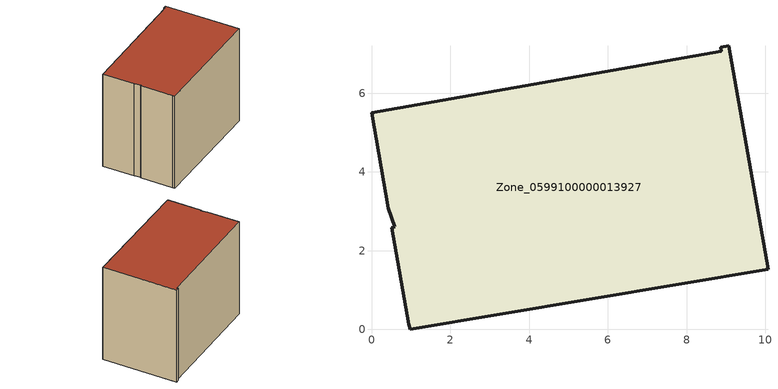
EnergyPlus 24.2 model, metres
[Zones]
Zone_0599100000013927
 floor ground (C_G): 0.59,2.6 0.43,3.07 0,5.5 8.88,7.07 8.86,7.17 9.07,7.21 10.06,1.52 0.98,0 0.95,0.13 0.52,2.59 z0
 wall outside (C_F): 10.06,1.52 9.07,7.21 8.86,7.17 8.88,7.07 0,5.5 0.43,3.07 0.59,2.6 0.52,2.59 0.95,0.13 0.98,0 10.06,1.52 z0:7.67
 roof outside (C_R): 0.43,3.07 0.59,2.6 0.52,2.59 0.95,0.13 0.98,0 10.06,1.52 9.07,7.21 8.86,7.17 8.88,7.07 0,5.5 z7.67
[BUILDING]
Pand.0599100000013927: North Axis=0; Terrain=City; Loads Convergence Tolerance Value=0.04; Temperature Convergence Tolerance Value=0.4; Solar Distribution=FullExterior; Maximum Number of Warmup Days=25; Minimum Number of Warmup Days=1
[Site:Location]
Rotterdam.The.Hague.AP_ZH_NLD Design_Conditions: Latitude=51.96; Longitude=4.45; Time Zone=1; Elevation=-4.5
[SITE:GROUNDTEMPERATURE:BUILDINGSURFACE]
18, 18, 18, 18, 18, 18, 18, 18, 18, 18, 18, 18
[MATERIAL] Thermal Absorptance=0.9; Solar Absorptance=0.7; Visible Absorptance=0.7
Name | Roughness | Thickness | Conductivity | Density | Specific Heat
G.TC.1946 | MediumSmooth | 0.15 | 1 | 540 | 1210
F.TC.1946 | Rough | 0.3 | 0.857143 | 1920 | 840
R.TC.1946 | MediumRough | 0.2 | 0.909091 | 1500 | 1000
[CONSTRUCTION]
C_G: G.TC.1946
C_F: F.TC.1946
C_R: R.TC.1946
[ZONE]
Zone_0599100000013927: Type=1; Multiplier=1; Ceiling Height=Autocalculate; Volume=Autocalculate; Floor Area=autocalculate; Part of Total Floor Area=Yes
[ZONEINFILTRATION:DESIGNFLOWRATE]
Infil_Zone_0599100000013927: Zone or ZoneList or Space or SpaceList=Zone_0599100000013927; Schedule=AlwaysOn; Design Flow Rate Calculation Method=Flow/Area; Flow Rate per Floor Area=0.003; Constant Term Coefficient=1; Temperature Term Coefficient=0; Velocity Term Coefficient=0; Velocity Squared Term Coefficient=0
[HVACTEMPLATE:ZONE:IDEALLOADSAIRSYSTEM]
Zone_0599100000013927: Maximum Heating Supply Air Temperature=50; Minimum Cooling Supply Air Temperature=13; Maximum Heating Supply Air Humidity Ratio=0.0156; Minimum Cooling Supply Air Humidity Ratio=0.0077; Heating Limit=NoLimit; Cooling Limit=NoLimit; Dehumidification Control Type=ConstantSensibleHeatRatio; Cooling Sensible Heat Ratio=0.7; Dehumidification Setpoint=60; Humidification Control Type=None; Humidification Setpoint=30; Outdoor Air Method=None; Outdoor Air Flow Rate per Person=0.00944; Outdoor Air Flow Rate per Zone Floor Area=0; Outdoor Air Flow Rate per Zone=0; Demand Controlled Ventilation Type=None; Outdoor Air Economizer Type=NoEconomizer; Heat Recovery Type=None; Sensible Heat Recovery Effectiveness=0.7; Latent Heat Recovery Effectiveness=0.65
[ZONECONTROL:THERMOSTAT]
ThermostatControl_Zone_0599100000013927: Zone or ZoneList=Zone_0599100000013927; Control Type Schedule=DualSetpointControlType; Control 1=Thermostat_Zone_0599100000013927; Temperature Difference Between Cutout And Setpoint=0
[THERMOSTATSETPOINT:DUALSETPOINT]
Thermostat_Zone_0599100000013927: Heating Setpoint Temperature Schedule=HeatingSetpoint_Zone_0599100000013927; Cooling Setpoint Temperature Schedule=CoolingSetpoint_Zone_0599100000013927
[SCHEDULE:COMPACT]
HeatingSetpoint_Zone_0599100000013927: Through: 12/31, For: AllDays, Until: 24:00, 21
CoolingSetpoint_Zone_0599100000013927: Through: 12/31, For: AllDays, Until: 24:00, 24
DualSetpointControlType: Through: 12/31, For: AllDays, Until: 24:00, 4
AlwaysOn: Through: 12/31, For: AllDays, Until: 24:00, 1
